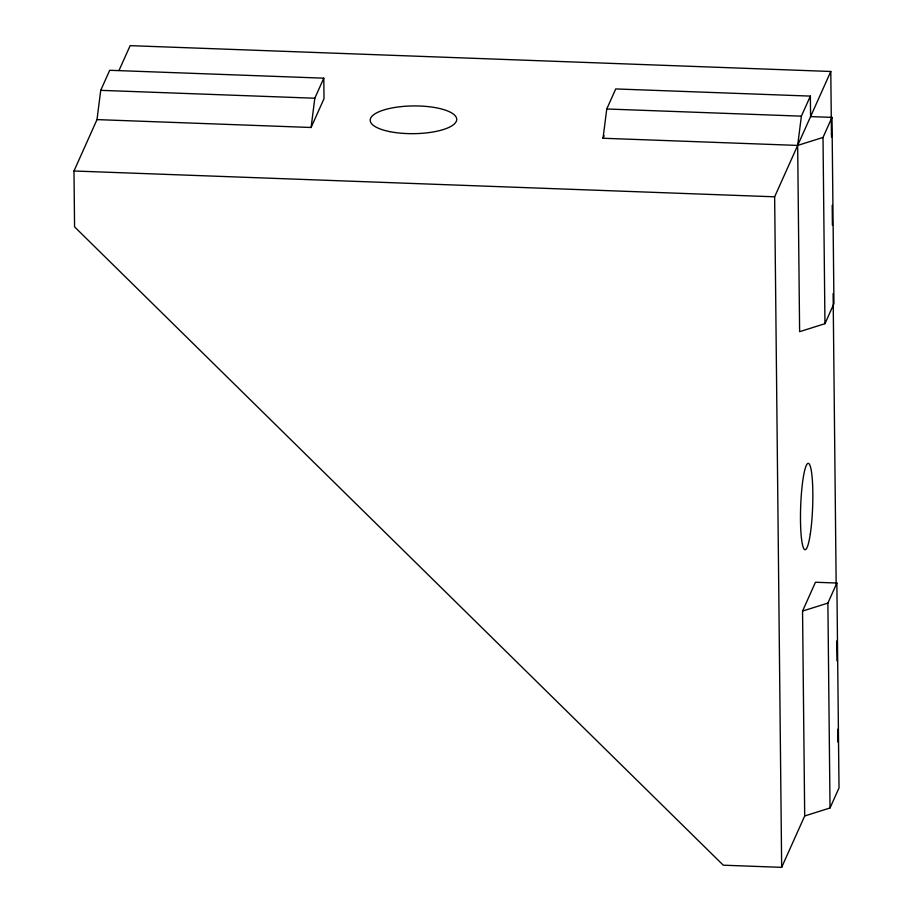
<?xml version="1.0" encoding="UTF-8"?>
<svg xmlns="http://www.w3.org/2000/svg" width="913" height="913" viewBox="0 0 913 913"><rect width="100%" height="100%" fill="white"/><g stroke="black" fill="none" stroke-linecap="round" stroke-linejoin="round"><path stroke-width="1.37" d="M97.006 119.603L100.727 90.341L109.708 70.29L323.795 78.176L324.012 98.661L311.093 127.489L97.006 119.603L73.987 170.993L74.569 226.869L723.279 865.193L781.665 867.35L804.695 815.96L802.55 611.071L815.457 582.243L836.867 583.03L839.013 787.919L830.031 807.971L804.695 815.96M311.093 127.489L314.814 98.227L323.795 78.176M831.994 117.389L823.012 137.441L797.665 145.418L603.037 138.251L606.757 108.989L615.739 88.938L810.367 96.105L810.584 116.59L831.994 117.389L833.946 303.641L824.953 323.693L799.617 331.681L797.665 145.418L801.386 116.156L810.367 96.105M119.158 70.141L130.137 45.65L830.796 71.476L831.481 136.961M603.037 138.251L604.166 135.74M781.665 867.35L774.646 196.809L830.796 71.476M830.031 807.971L827.886 603.094L836.867 583.03M802.55 611.071L827.886 603.094M100.727 90.341L314.814 98.227M606.757 108.989L801.386 116.156M73.987 170.993L774.646 196.809M832.2 205.299L832.405 225.226M833.124 293.564L836.16 583.989M836.753 640.926L836.97 660.864M837.678 729.202L837.814 742.007M823.012 137.441L824.953 323.693M810.288 534.094A43.265 5.992 -87.9 0 0 809.203 463.93A43.265 5.992 -87.9 0 0 800.507 521.688A43.265 5.992 -87.9 0 0 810.288 534.094M389.862 131.643A43.265 13.866 -0.6 0 0 456.66 120.128A43.265 13.866 -0.6 0 0 393.868 107.62A43.265 13.866 -0.6 0 0 389.862 131.643"/></g></svg>
